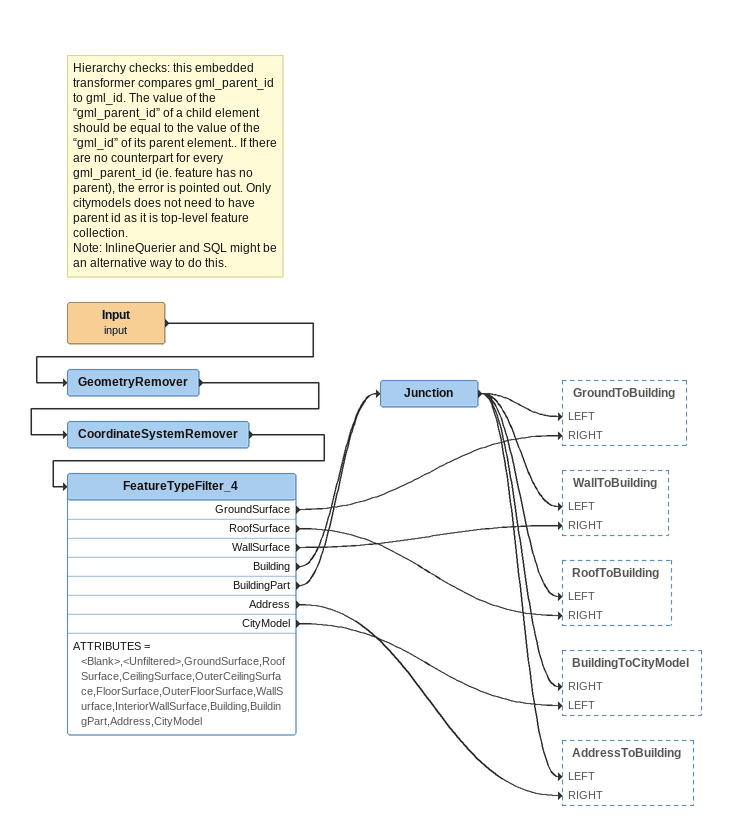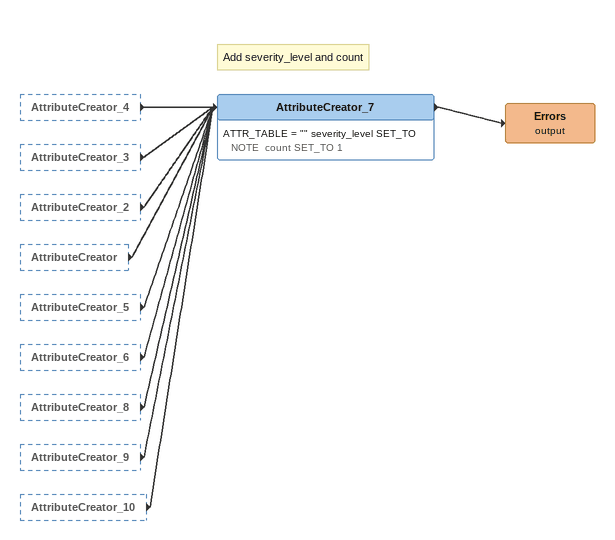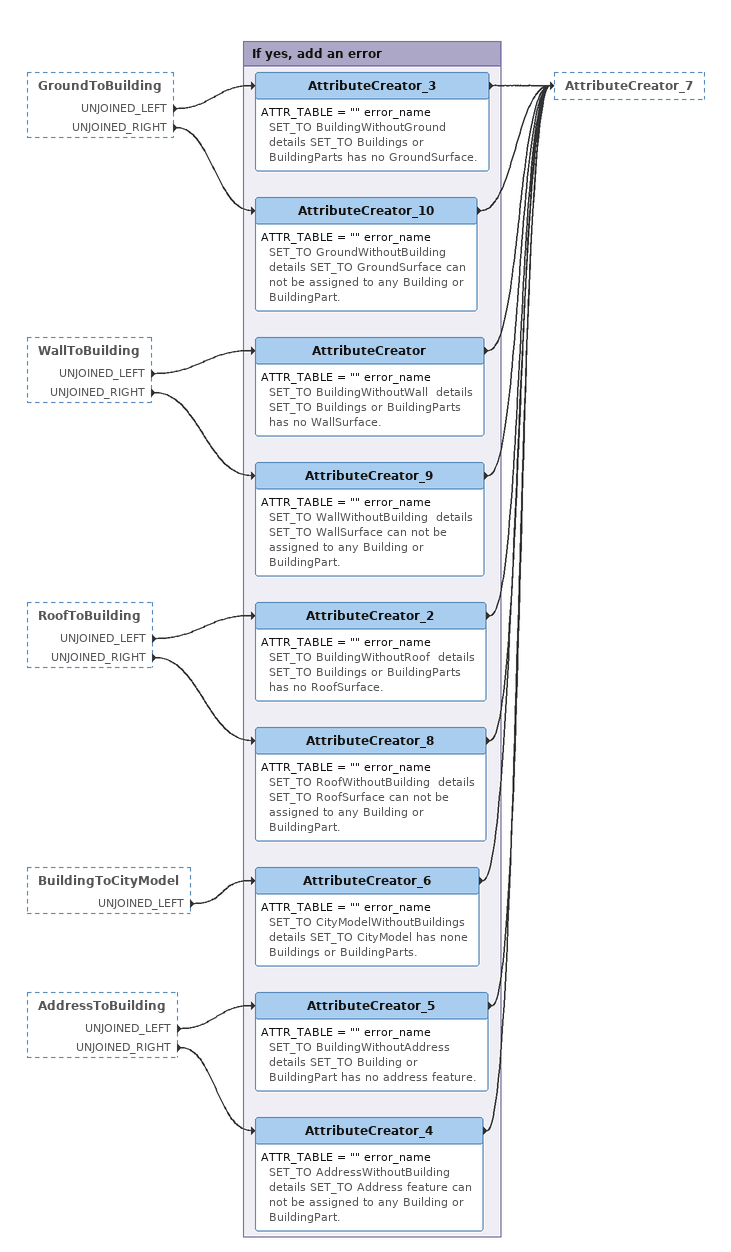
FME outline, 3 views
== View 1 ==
Note: Hierarchy checks: this embedded transformer compares gml_parent_id to gml_id. The value of the “gml_parent_id” of a child element should be equal to the value of the “gml_id” of its parent element.. If there are no counterpart for every gml_parent_id (ie. feature has no parent), the error is pointed out. Only citymodels does not need to have parent id as it is top-level feature collection. / Note: InlineQuerier and SQL might be an alternative way to do this.
Input (input)
    -> GeometryRemover
GeometryRemover
    -> CoordinateSystemRemover
CoordinateSystemRemover
    -> FeatureTypeFilter_4
FeatureTypeFilter_4
    ATTRIBUTES = <Blank>,<Unfiltered>,GroundSurface,RoofSurface,CeilingSurface,OuterCeilingSurface,FloorSurface,OuterFloorSurface,WallSurface,InteriorWallSurface,Building,BuildingPart,Address,CityModel
    GroundSurface -> GroundToBuilding [RIGHT]
    RoofSurface -> RoofToBuilding [RIGHT]
    WallSurface -> WallToBuilding [RIGHT]
    Building -> Junction
    BuildingPart -> Junction
    Address -> AddressToBuilding [RIGHT]
    CityModel -> BuildingToCityModel [LEFT]
Junction
    -> GroundToBuilding [LEFT]
    -> WallToBuilding [LEFT]
    -> RoofToBuilding [LEFT]
    -> BuildingToCityModel [RIGHT]
    -> AddressToBuilding [LEFT]

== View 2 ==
AttributeCreator_4 [outside]
    -> AttributeCreator_7
AttributeCreator_3 [outside]
    -> AttributeCreator_7
AttributeCreator_2 [outside]
    -> AttributeCreator_7
AttributeCreator [outside]
    -> AttributeCreator_7
AttributeCreator_5 [outside]
    -> AttributeCreator_7
AttributeCreator_6 [outside]
    -> AttributeCreator_7
AttributeCreator_8 [outside]
    -> AttributeCreator_7
AttributeCreator_9 [outside]
    -> AttributeCreator_7
AttributeCreator_10 [outside]
    -> AttributeCreator_7
Note: Add severity_level and count
AttributeCreator_7
    ATTR_TABLE = "" severity_level SET_TO NOTE  count SET_TO 1
    -> Errors (output)
Errors (output)

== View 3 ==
GroundToBuilding [outside]
    UNJOINED_LEFT -> AttributeCreator_3
    UNJOINED_RIGHT -> AttributeCreator_10
WallToBuilding [outside]
    UNJOINED_LEFT -> AttributeCreator
    UNJOINED_RIGHT -> AttributeCreator_9
RoofToBuilding [outside]
    UNJOINED_LEFT -> AttributeCreator_2
    UNJOINED_RIGHT -> AttributeCreator_8
BuildingToCityModel [outside]
    UNJOINED_LEFT -> AttributeCreator_6
AddressToBuilding [outside]
    UNJOINED_LEFT -> AttributeCreator_5
    UNJOINED_RIGHT -> AttributeCreator_4

Bookmark: If yes, add an error
AttributeCreator_3
    ATTR_TABLE = "" error_name SET_TO BuildingWithoutGround  details SET_TO Buildings or BuildingParts has no GroundSurface.
    -> AttributeCreator_7
AttributeCreator_10
    ATTR_TABLE = "" error_name SET_TO GroundWithoutBuilding  details SET_TO GroundSurface can not be assigned to any Building or BuildingPart.
    -> AttributeCreator_7
AttributeCreator
    ATTR_TABLE = "" error_name SET_TO BuildingWithoutWall  details SET_TO Buildings or BuildingParts has no WallSurface.
    -> AttributeCreator_7
AttributeCreator_9
    ATTR_TABLE = "" error_name SET_TO WallWithoutBuilding  details SET_TO WallSurface can not be assigned to any Building or BuildingPart.
    -> AttributeCreator_7
AttributeCreator_2
    ATTR_TABLE = "" error_name SET_TO BuildingWithoutRoof  details SET_TO Buildings or BuildingParts has no RoofSurface.
    -> AttributeCreator_7
AttributeCreator_8
    ATTR_TABLE = "" error_name SET_TO RoofWithoutBuilding  details SET_TO RoofSurface can not be assigned to any Building or BuildingPart.
    -> AttributeCreator_7
AttributeCreator_6
    ATTR_TABLE = "" error_name SET_TO CityModelWithoutBuildings  details SET_TO CityModel has none Buildings or BuildingParts.
    -> AttributeCreator_7
AttributeCreator_5
    ATTR_TABLE = "" error_name SET_TO BuildingWithoutAddress  details SET_TO Building or BuildingPart has no address feature.
    -> AttributeCreator_7
AttributeCreator_4
    ATTR_TABLE = "" error_name SET_TO AddressWithoutBuilding  details SET_TO Address feature can not be assigned to any Building or BuildingPart.
    -> AttributeCreator_7
